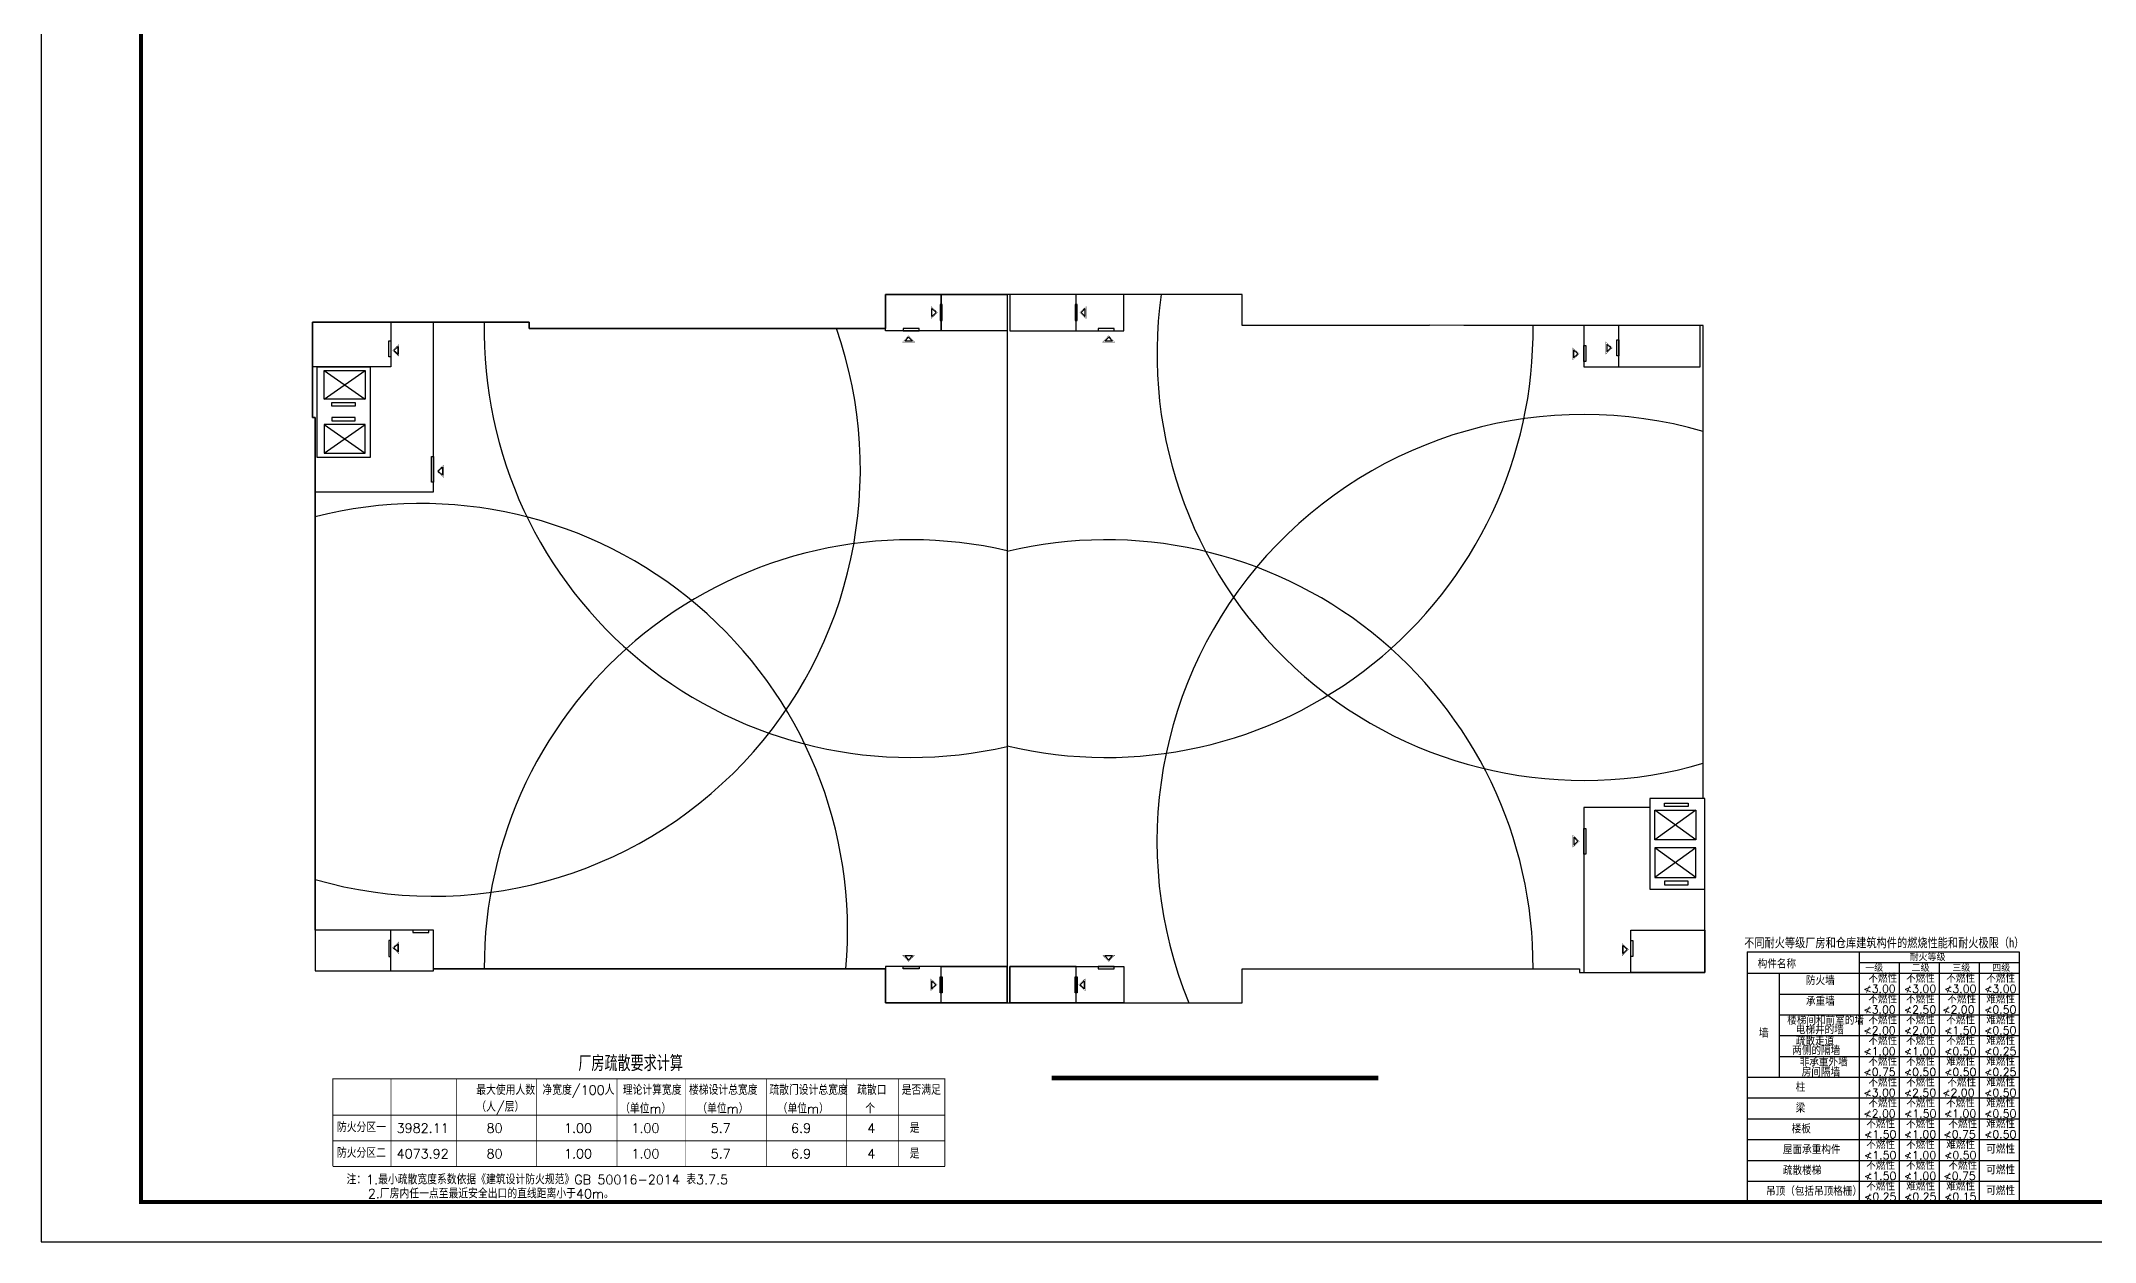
# Model space of a CAD drawing. Extents: x 6843040 to 15500510, y -6507076 to -4940511.
# Drawn here: x 8850254 to 8927249, y -5601001 to -5555982 of the extents above; entities that cross this region are included whole.
import ezdxf

# ---------------------------------------------------------------- set-up
doc = ezdxf.new("R2010")
doc.units = 0
doc.header["$LTSCALE"] = 1000
doc.header["$MEASUREMENT"] = 0
for name, color, linetype in [('DIM_SYMB', 3, 'Continuous'), ('EVTR', 2, 'Continuous'), ('GJ', 1, 'Continuous'), ('PUB_TEXT', 7, 'Continuous'), ('PUB_TITLE', 4, 'Continuous'), ('TEXT', 7, 'Continuous')]:
    doc.layers.add(name, color=color, linetype=linetype)
doc.styles.add('-宋体', font='', dxfattribs={"width": 0.8})
doc.styles.add('_HZTXT', font='SIMPLEX', dxfattribs={"width": 0.9, "bigfont": 'HZTXT'})
doc.styles.add('_TCH_DIM', font='SIMPLEX', dxfattribs={"bigfont": 'GBCBIG'})
doc.styles.add('宋体', font='')
doc.styles.get('-宋体').set_extended_font_data('SimSun')
doc.styles.get('宋体').set_extended_font_data('SimSun')

# ---------------------------------------------------------------- blocks, each defined once
blk = doc.blocks.new('防护构件')
at = {"layer": 'GJ', "color": 7}
for points in [[(1526251, -532146), (1526251, -541519)], [(1526251, -532146), (1536445, -532146)], [(1530444, -532146), (1530444, -541519)], [(1530444, -532546), (1536445, -532546)], [(1531944, -532546), (1531944, -541519)], [(1533444, -532546), (1533444, -541519)], [(1534945, -532546), (1534945, -541519)], [(1536445, -532146), (1536445, -541519)], [(1526251, -532946), (1536445, -532946)], [(1527444, -532946), (1527444, -536843)], [(1527444, -533725), (1536445, -533725)], [(1527444, -534505), (1536445, -534505)], [(1527444, -535284), (1536445, -535284)], [(1527444, -536063), (1536445, -536063)], [(1526251, -536843), (1536445, -536843)], [(1527444, -536843), (1536445, -536843)], [(1526251, -537622), (1536445, -537622)], [(1526251, -538401), (1536445, -538401)], [(1526251, -538401), (1536445, -538401)], [(1526251, -538401), (1536445, -538401)], [(1526251, -539181), (1536445, -539181)], [(1526251, -539960), (1536445, -539960)], [(1526251, -539960), (1536445, -539960)], [(1526251, -539960), (1536445, -539960)], [(1526251, -540739), (1536445, -540739)], [(1526251, -541519), (1536445, -541519)]]:
    blk.add_lwpolyline(points, dxfattribs=at)
at = {"layer": 'TEXT', "color": 7, "style": '宋体', "width": 0.8}
blk.add_text('不同耐火等级厂房和仓库建筑构件的燃烧性能和耐火极限（h）', height=350, dxfattribs=at).set_placement((1526136, -531974))
at = {"layer": 'TEXT', "color": 7}
for s, height, style, p in [('构件名称', 300, '_HZTXT', (1526643, -532761)), ('一级', 250, '_HZTXT', (1530674, -532882)), ('耐火等级', 250, '_HZTXT', (1532337, -532482)), ('二级', 250, '_HZTXT', (1532413, -532882)), ('三级', 250, '_HZTXT', (1533938, -532882)), ('四级', 250, '_HZTXT', (1535438, -532882)), ('防火墙', 300, '_HZTXT', (1528453, -533382)), ('≮3.00', 300, '_TCH_DIM', (1530607, -533681)), ('不燃性', 300, '_HZTXT', (1530792, -533297)), ('≮3.00', 300, '_TCH_DIM', (1532125, -533681)), ('不燃性', 300, '_HZTXT', (1532206, -533297)), ('≮3.00', 300, '_TCH_DIM', (1533633, -533681)), ('不燃性', 300, '_HZTXT', (1533713, -533297)), ('≮3.00', 300, '_TCH_DIM', (1535133, -533681)), ('不燃性', 300, '_HZTXT', (1535213, -533297)), ('承重墙', 300, '_HZTXT', (1528453, -534161)), ('≮3.00', 300, '_HZTXT', (1530607, -534460)), ('不燃性', 300, '_HZTXT', (1530792, -534076)), ('≮2.50', 300, '_HZTXT', (1532125, -534460)), ('不燃性', 300, '_HZTXT', (1532206, -534076)), ('≮2.00', 300, '_HZTXT', (1533563, -534460)), ('不燃性', 300, '_HZTXT', (1533752, -534076)), ('≮0.50', 300, '_TCH_DIM', (1535133, -534460)), ('难燃性', 300, '_HZTXT', (1535213, -534076)), ('墙', 300, '_HZTXT', (1526692, -535354)), ('楼梯间和前室的墙', 300, '_HZTXT', (1527750, -534872)), ('电梯井的墙', 300, '_HZTXT', (1528074, -535227)), ('≮2.00', 300, '_TCH_DIM', (1530607, -535240)), ('不燃性', 300, '_HZTXT', (1530792, -534856)), ('≮2.00', 300, '_TCH_DIM', (1532125, -535240)), ('不燃性', 300, '_HZTXT', (1532206, -534856)), ('≮1.50', 300, '_TCH_DIM', (1533633, -535240)), ('不燃性', 300, '_HZTXT', (1533713, -534856)), ('≮0.50', 300, '_TCH_DIM', (1535133, -535240)), ('难燃性', 300, '_HZTXT', (1535213, -534856)), ('两侧的隔墙', 300, '_HZTXT', (1527939, -536007)), ('疏散走道', 300, '_HZTXT', (1528074, -535651)), ('≮1.00', 300, '_TCH_DIM', (1530607, -536019)), ('不燃性', 300, '_HZTXT', (1530792, -535635)), ('≮1.00', 300, '_TCH_DIM', (1532125, -536019)), ('不燃性', 300, '_HZTXT', (1532206, -535635)), ('≮0.50', 300, '_TCH_DIM', (1533633, -536019)), ('不燃性', 300, '_HZTXT', (1533713, -535635)), ('≮0.25', 300, '_TCH_DIM', (1535133, -536019)), ('难燃性', 300, '_HZTXT', (1535213, -535635)), ('非承重外墙', 300, '_HZTXT', (1528218, -536431)), ('房间隔墙', 300, '_HZTXT', (1528293, -536815)), ('≮0.75', 300, '_TCH_DIM', (1530607, -536798)), ('不燃性', 300, '_HZTXT', (1530792, -536414)), ('≮0.50', 300, '_TCH_DIM', (1532125, -536798)), ('不燃性', 300, '_HZTXT', (1532206, -536414)), ('≮0.50', 300, '_TCH_DIM', (1533633, -536798)), ('难燃性', 300, '_HZTXT', (1533713, -536414)), ('≮0.25', 300, '_TCH_DIM', (1535133, -536798)), ('难燃性', 300, '_HZTXT', (1535213, -536414)), ('柱', 300, '_HZTXT', (1528069, -537385)), ('≮3.00', 300, '_TCH_DIM', (1530607, -537578)), ('不燃性', 300, '_HZTXT', (1530792, -537194)), ('≮2.50', 300, '_HZTXT', (1532125, -537578)), ('不燃性', 300, '_HZTXT', (1532206, -537194)), ('≮2.00', 300, '_HZTXT', (1533563, -537578)), ('不燃性', 300, '_HZTXT', (1533752, -537194)), ('≮0.50', 300, '_TCH_DIM', (1535133, -537578)), ('难燃性', 300, '_HZTXT', (1535213, -537194)), ('梁', 300, '_HZTXT', (1528069, -538164)), ('≮2.00', 300, '_TCH_DIM', (1530607, -538357)), ('不燃性', 300, '_HZTXT', (1530792, -537973)), ('≮1.50', 300, '_TCH_DIM', (1532133, -538357)), ('不燃性', 300, '_HZTXT', (1532213, -537973)), ('≮1.00', 300, '_TCH_DIM', (1533626, -538357)), ('不燃性', 300, '_HZTXT', (1533706, -537973)), ('≮0.50', 300, '_TCH_DIM', (1535133, -538357)), ('难燃性', 300, '_HZTXT', (1535213, -537973)), ('楼板', 300, '_HZTXT', (1527918, -538944)), ('≮1.50', 300, '_TCH_DIM', (1530633, -539136)), ('不燃性', 300, '_HZTXT', (1530713, -538752)), ('≮1.00', 300, '_TCH_DIM', (1532125, -539136)), ('不燃性', 300, '_HZTXT', (1532206, -538752)), ('≮0.75', 300, '_TCH_DIM', (1533607, -539136)), ('不燃性', 300, '_HZTXT', (1533792, -538752)), ('≮0.50', 300, '_TCH_DIM', (1535133, -539136)), ('难燃性', 300, '_HZTXT', (1535213, -538752)), ('屋面承重构件', 300, '_HZTXT', (1527590, -539723)), ('≮1.50', 300, '_TCH_DIM', (1530633, -539916)), ('不燃性', 300, '_HZTXT', (1530713, -539532)), ('≮1.00', 300, '_TCH_DIM', (1532125, -539916)), ('不燃性', 300, '_HZTXT', (1532206, -539532)), ('≮0.50', 300, '_TCH_DIM', (1533633, -539916)), ('难燃性', 300, '_HZTXT', (1533713, -539532)), ('可燃性', 300, '_HZTXT', (1535213, -539702)), ('疏散楼梯', 300, '_HZTXT', (1527590, -540502)), ('≮1.50', 300, '_TCH_DIM', (1530633, -540695)), ('不燃性', 300, '_HZTXT', (1530713, -540311)), ('≮1.00', 300, '_TCH_DIM', (1532125, -540695)), ('不燃性', 300, '_HZTXT', (1532206, -540311)), ('≮0.75', 300, '_TCH_DIM', (1533607, -540695)), ('不燃性', 300, '_HZTXT', (1533792, -540311)), ('可燃性', 300, '_HZTXT', (1535213, -540481)), ('吊顶（包括吊顶格栅）', 300, '_HZTXT', (1526956, -541282)), ('≮0.25', 300, '_TCH_DIM', (1530633, -541474)), ('不燃性', 300, '_HZTXT', (1530713, -541090)), ('≮0.25', 300, '_TCH_DIM', (1532133, -541474)), ('难燃性', 300, '_HZTXT', (1532213, -541090)), ('≮0.15', 300, '_TCH_DIM', (1533633, -541474)), ('难燃性', 300, '_HZTXT', (1533713, -541090)), ('可燃性', 300, '_HZTXT', (1535213, -541261))]:
    blk.add_text(s, height=height, dxfattribs=dict(at, style=style)).set_placement(p)
blk = doc.blocks.new('A$C49B61945')
at = {"const_width": 0.1}
blk.add_lwpolyline([(2.19, 2.13), (0.05, 4.15), (0.05, 0.12)], close=True, dxfattribs=at)
blk.add_lwpolyline([(0.35, 0.81), (1.75, 2.13), (0.35, 3.45)], close=True)
blk = doc.blocks.new('五层防火分区示意图')
for points in [[(8639554, -5818525), (8681904, -5818525), (8681904, -5821725), (8715354, -5821725), (8715354, -5818525), (8746954, -5818525), (8746954, -5818875), (8758704, -5818875), (8758704, -5802575), (8758554, -5802575), (8758554, -5792124), (8758554, -5792124), (8758554, -5789724), (8758554, -5789724), (8758554, -5758225), (8736104, -5758225), (8736104, -5758225), (8732904, -5758224), (8732904, -5758225), (8715354, -5758225), (8715354, -5755325), (8681904, -5755325), (8681904, -5758525), (8648504, -5758525), (8648504, -5757925), (8628204, -5757925), (8628204, -5766875), (8628454, -5766875), (8628454, -5814925)], [(8628454, -5814925), (8628454, -5766875), (8628204, -5766875), (8628204, -5757925), (8648504, -5757925), (8648504, -5758525), (8681904, -5758525), (8681904, -5755325), (8693329, -5755325), (8693329, -5821725), (8681904, -5821725), (8681904, -5818525), (8639554, -5818525)]]:
    blk.add_lwpolyline(points)
for points in [[(8681904, -5755325), (8687129, -5755325), (8687129, -5758725), (8681904, -5758725)], [(8687129, -5755325), (8693329, -5755325), (8693329, -5758725), (8687129, -5758725)], [(8704254, -5755325), (8693579, -5755325), (8693579, -5758725), (8704254, -5758725)], [(8699778, -5755325), (8693579, -5755325), (8693579, -5758725), (8699778, -5758725)], [(8687029, -5757775), (8687229, -5757775), (8687229, -5756275), (8687029, -5756275)], [(8699678, -5757775), (8699878, -5757775), (8699878, -5756275), (8699678, -5756275)], [(8628454, -5773825), (8639554, -5773825), (8639554, -5757925), (8628204, -5757925), (8628204, -5766875), (8628454, -5766875)], [(8635554, -5762125), (8628204, -5762125), (8628204, -5757925), (8635554, -5757925)], [(8683554, -5758725), (8685054, -5758725), (8685054, -5758525), (8683554, -5758525)], [(8701854, -5758725), (8703354, -5758725), (8703354, -5758525), (8701854, -5758525)], [(8747354, -5762125), (8758254, -5762125), (8758254, -5758225), (8747354, -5758225)], [(8750654, -5758225), (8747354, -5758225), (8747354, -5762125), (8750654, -5762125)], [(8635554, -5761175), (8635354, -5761175), (8635354, -5759675), (8635554, -5759675)], [(8747554, -5761625), (8747354, -5761625), (8747354, -5760125), (8747554, -5760125)], [(8750654, -5761075), (8750454, -5761075), (8750454, -5759575), (8750654, -5759575)], [(8633604, -5770624), (8628654, -5770624), (8628654, -5762125), (8633604, -5762125)], [(8639554, -5772926), (8639354, -5772926), (8639354, -5770526), (8639554, -5770526)], [(8747354, -5818875), (8751754, -5818875), (8751754, -5814925), (8758704, -5814925), (8758704, -5802575), (8753554, -5802575), (8753554, -5803425), (8747354, -5803425)], [(8753554, -5811075), (8758704, -5811075), (8758704, -5802575), (8753554, -5802575)], [(8747354, -5805375), (8747554, -5805375), (8747554, -5807775), (8747354, -5807775)], [(8635554, -5814925), (8628454, -5814925), (8628454, -5818725), (8635554, -5818725)], [(8639554, -5814925), (8628454, -5814925), (8628454, -5818725), (8639554, -5818725)], [(8637604, -5815125), (8639104, -5815125), (8639104, -5814925), (8637604, -5814925)], [(8751754, -5814925), (8758704, -5814925), (8758704, -5818875), (8751754, -5818875)], [(8635554, -5815875), (8635354, -5815875), (8635354, -5817375), (8635554, -5817375)], [(8751754, -5815875), (8751954, -5815875), (8751954, -5817375), (8751754, -5817375)], [(8681904, -5821725), (8693329, -5821725), (8693329, -5818325), (8681904, -5818325)], [(8683554, -5818325), (8685054, -5818325), (8685054, -5818525), (8683554, -5818525)], [(8687129, -5818325), (8693329, -5818325), (8693329, -5821725), (8687129, -5821725)], [(8699778, -5818324), (8693579, -5818325), (8693579, -5821725), (8699778, -5821724)], [(8704254, -5821725), (8693579, -5821725), (8693579, -5818325), (8704254, -5818325)], [(8703354, -5818325), (8701854, -5818325), (8701854, -5818525), (8703354, -5818525)], [(8687229, -5820775), (8687029, -5820775), (8687029, -5819275), (8687229, -5819275)], [(8699678, -5819275), (8699878, -5819275), (8699878, -5820775), (8699678, -5820775)]]:
    blk.add_lwpolyline(points, close=True)
for centre, start, end in [((8747354, -5760875), 172.02448, 286.2602), ((8639554, -5771726), 253.88906, 19.27142), ((8684304, -5758725), 178.85414, 283.03963), ((8702604, -5758725), 256.59251, 0.71622), ((8747354, -5806575), 73.7398, 202.25628), ((8638354, -5814925), 354.83639, 104.32962), ((8684304, -5818325), 76.96037, 180.28648), ((8702604, -5818325), 359.71352, 103.40749)]:
    blk.add_arc(centre, 40000, start, end)
at = {"layer": 'EVTR'}
for p, q in [((8629304, -5765130), (8633154, -5762450)), ((8629304, -5762450), (8633154, -5765130)), ((8629304, -5767519), (8633154, -5770199)), ((8629304, -5770199), (8633154, -5767519)), ((8757854, -5803670), (8754004, -5806450)), ((8757854, -5806450), (8754004, -5803670)), ((8757854, -5809980), (8754004, -5807200)), ((8757854, -5807200), (8754004, -5809980))]:
    blk.add_line(p, q, dxfattribs=at)
for points in [[(8629304, -5762450), (8633154, -5762450), (8633154, -5765130), (8629304, -5765130)], [(8630034, -5765465), (8632224, -5765465), (8632224, -5765800), (8630034, -5765800)], [(8630034, -5767184), (8632224, -5767184), (8632224, -5766849), (8630034, -5766849)], [(8629304, -5770199), (8633154, -5770199), (8633154, -5767519), (8629304, -5767519)], [(8757124, -5803335), (8754934, -5803335), (8754934, -5803000), (8757124, -5803000)], [(8757854, -5806450), (8754004, -5806450), (8754004, -5803670), (8757854, -5803670)], [(8757854, -5807200), (8754004, -5807200), (8754004, -5809980), (8757854, -5809980)], [(8757124, -5810315), (8754934, -5810315), (8754934, -5810650), (8757124, -5810650)]]:
    blk.add_lwpolyline(points, close=True, dxfattribs=at)
at = {"yscale": 279.9999999999999, "zscale": 279.9999999999999}
for p, xscale, rotation in [((8686171, -5756428), -279.9999999999999, 180), ((8700729, -5756428), 279.9999999999999, 180), ((8683482, -5759817), -279.9999999999999, 270), ((8702232, -5759817), -279.9999999999999, 270), ((8636328, -5759974), 279.9999999999999, 180.00000000001), ((8640492, -5772498), -279.9999999999999, 359.9999999999899), ((8636328, -5815967), 279.9999999999999, 180.00000000001), ((8750935, -5816137), -279.9999999999999, 180), ((8683482, -5817232), 279.9999999999999, 270), ((8702232, -5817232), 279.9999999999999, 270)]:
    blk.add_blockref('A$C49B61945', p, dxfattribs=dict(at, xscale=xscale, rotation=rotation))
for p, xscale in [((8746307, -5761492), 279.9999999999999), ((8749407, -5760942), 279.9999999999999), ((8746318, -5807171), 279.9999999999999), ((8686133, -5820621), 279.9999999999999), ((8700642, -5820621), -279.9999999999999)]:
    blk.add_blockref('A$C49B61945', p, dxfattribs=dict(at, xscale=xscale))

msp = doc.modelspace()

# ---------------------------------------------------------------- linework, layer by layer
at = {"layer": 'DIM_SYMB', "const_width": 175}
msp.add_lwpolyline([(8888140, -5594852.5), (8900387.1, -5594852.5)], dxfattribs=at)
at = {"layer": 'PUB_TITLE'}
msp.add_lwpolyline([(8850254.4, -5601001.4), (9028604.4, -5601001.4), (9028604.4, -5474851.4), (8850254.4, -5474851.4)], close=True, dxfattribs=at)
at = {"layer": 'PUB_TITLE', "const_width": 150}
msp.add_lwpolyline([(8854004.4, -5599501.4), (9027104.4, -5599501.4), (9027104.4, -5476351.4), (8854004.4, -5476351.4)], close=True, dxfattribs=at)
at = {"layer": 'PUB_TITLE'}
for points, const_width in [([(8884134.7, -5598170.2), (8884134.7, -5594890.2), (8861192.7, -5594890.2), (8861192.7, -5598170.2)], 40), ([(8863372.2, -5598170.2), (8863372.2, -5594890.2)], 24), ([(8865821.5, -5598170.2), (8865821.5, -5594890.2)], 24), ([(8868833.8, -5598170.2), (8868833.8, -5594890.2)], 24), ([(8871846.1, -5598170.2), (8871846.1, -5594890.2)], 24), ([(8874425.3, -5598170.2), (8874425.3, -5594890.2)], 24), ([(8874425.3, -5598170.2), (8874425.3, -5594890.2)], 24), ([(8874425.3, -5598170.2), (8874425.3, -5594890.2)], 24), ([(8877437.6, -5598170.2), (8877437.6, -5594890.2)], 24), ([(8877437.6, -5598170.2), (8877437.6, -5594890.2)], 24), ([(8880449.8, -5598170.2), (8880449.8, -5594890.2)], 24), ([(8882399.8, -5598170.2), (8882399.8, -5594890.2)], 24), ([(8882399.8, -5598170.2), (8882399.8, -5594890.2)], 24), ([(8861192.7, -5596250.2), (8884134.7, -5596250.2)], 40), ([(8861192.7, -5597210.2), (8884134.7, -5597210.2)], 40), ([(8861192.7, -5598170.2), (8884134.7, -5598170.2)], 40)]:
    msp.add_lwpolyline(points, dxfattribs=dict(at, const_width=const_width))

# ---------------------------------------------------------------- block references
at = {"xscale": 0.4, "yscale": 0.4, "zscale": 0.4}
msp.add_blockref('五层防火分区示意图', (5409145.6, -3263349.3), dxfattribs=at)
msp.add_blockref('防护构件', (7387963.1, -5057982.8))

# ---------------------------------------------------------------- texts
at = {"layer": 'PUB_TEXT', "style": '-宋体', "width": 0.7}
msp.add_text('厂房疏散要求计算', height=513.16, dxfattribs=at).set_placement((8870393.6, -5594543.2))
at = {"layer": 'PUB_TEXT', "style": '_HZTXT'}
for s, p in [('最大使用人数', (8866569.3, -5595484.7)), ('净宽度/100人', (8869048.8, -5595484.7)), ('理论计算宽度', (8872062, -5595484.7)), ('楼梯设计总宽度', (8874542.6, -5595484.7)), ('疏散门设计总宽度', (8877554.9, -5595484.7)), ('疏散口', (8880845.1, -5595484.7)), ('是否满足', (8882516.8, -5595484.7)), ('（人/层）', (8866569.3, -5596117.6)), ('（单位m）', (8871961.5, -5596180.6)), ('（单位m）', (8874853.1, -5596180.6)), ('（单位m）', (8877865.3, -5596180.6)), ('个', (8881150.7, -5596180.6)), ('防火分区一', (8861344.9, -5596883.7)), ('3982.11', (8863584.3, -5596910.1)), ('80', (8866953.7, -5596910.1)), ('1.00', (8869859.6, -5596910.1)), ('1.00', (8872384.5, -5596910.1)), ('5.7', (8875357.3, -5596910.1)), ('6.9', (8878369.6, -5596910.1)), ('4', (8881222, -5596910.1)), ('是', (8882819.6, -5596910.1)), ('防火分区二', (8861344.9, -5597843.7)), ('4073.92', (8863584.3, -5597870.1)), ('80', (8866953.7, -5597870.1)), ('1.00', (8869859.6, -5597870.1)), ('1.00', (8872384.5, -5597870.1)), ('5.7', (8875357.3, -5597870.1)), ('6.9', (8878369.6, -5597870.1)), ('4', (8881222, -5597870.1)), ('是', (8882819.6, -5597870.1)), ('注：1.最小疏散宽度系数依据《建筑设计防火规范》GB 50016-2014 表3.7.5', (8861706.4, -5598839)), ('  2.厂房内任一点至最近安全出口的直线距离小于40m。', (8862026, -5599368.4))]:
    msp.add_text(s, height=350, dxfattribs=at).set_placement(p)

doc.saveas('drawing.dxf')
